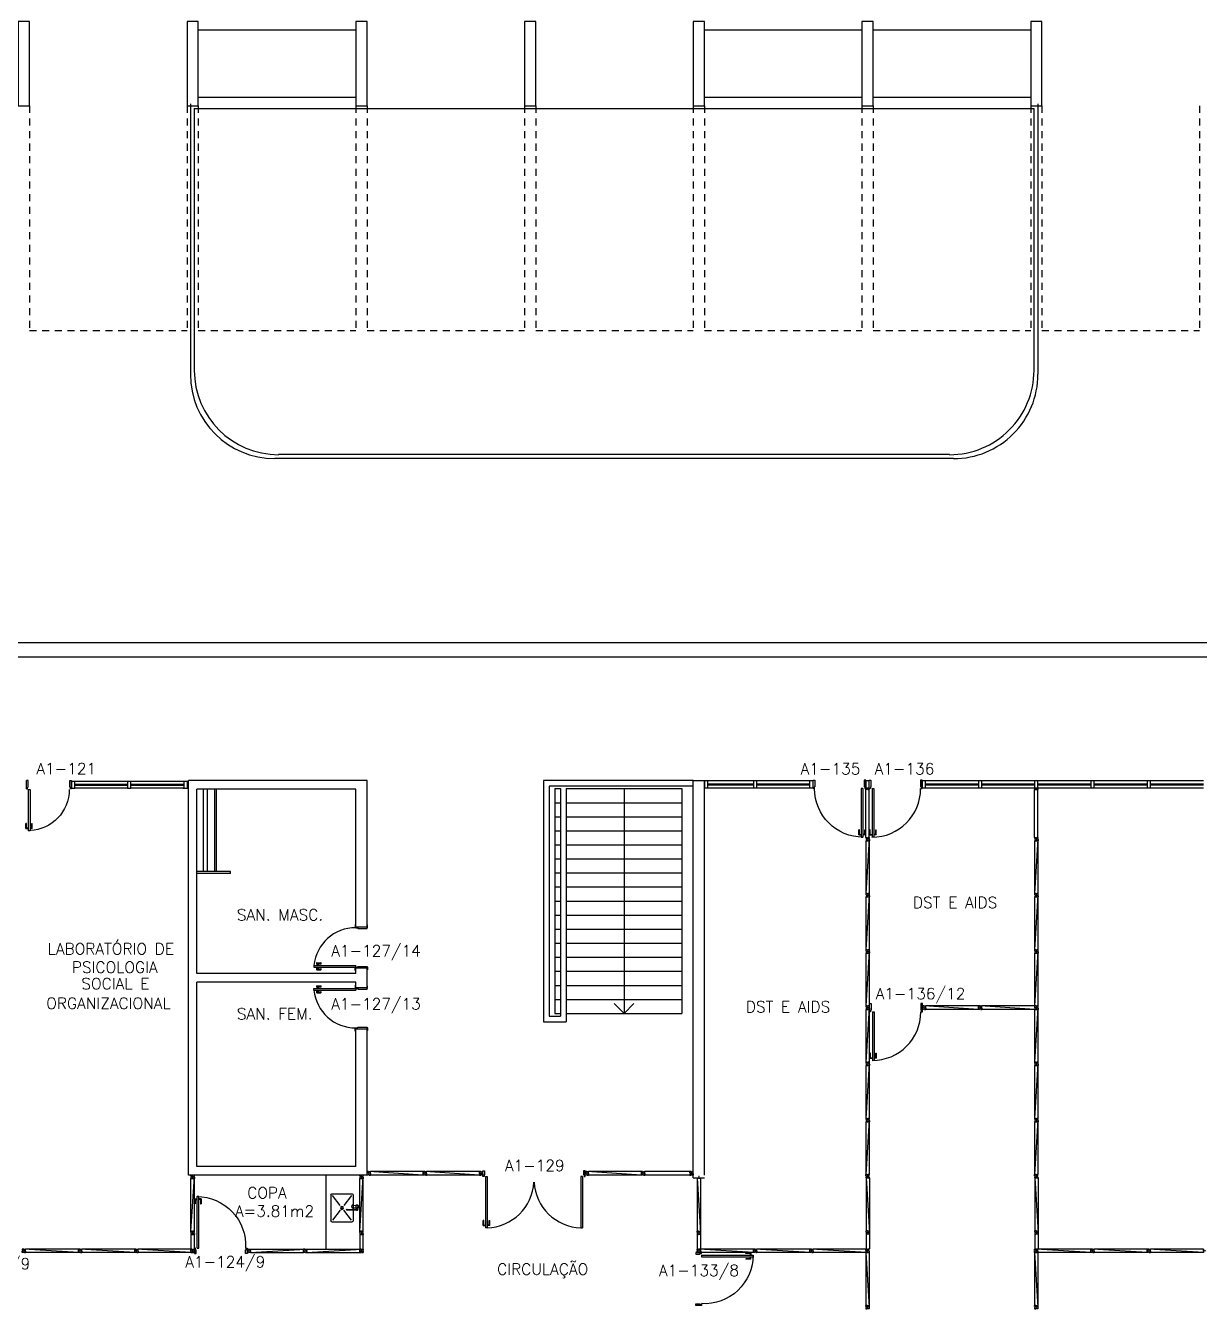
# Model space of a CAD drawing. Header units: millimetres. Extents: x 2641 to 2879, y 1208 to 1302.
# Drawn here: x 2774.06 to 2794.93, y 1227.56 to 1250.32 of the extents above; entities that cross this region are included whole.
import ezdxf
from ezdxf.enums import TextEntityAlignment as Align

# ---------------------------------------------------------------- set-up
doc = ezdxf.new("R2010")
doc.units = ezdxf.units.MM
doc.linetypes.add('HIDDEN2', pattern=[0.1875, 0.125, -0.0625])
for name, color, linetype in [('ALV', 2, 'Continuous'), ('AREA', 2, 'Continuous'), ('BANC', 2, 'Continuous'), ('DIV', 2, 'Continuous'), ('ESC', 1, 'Continuous'), ('ESTR', 3, 'Continuous'), ('PEÇAS', 1, 'Continuous'), ('PISO', 1, 'Continuous'), ('PORTA', 2, 'Continuous'), ('PROJ', 1, 'HIDDEN2'), ('TEXTO', 2, 'Continuous'), ('TEXTO-ENDEREÇO', 2, 'Continuous')]:
    doc.layers.add(name, color=color, linetype=linetype)
doc.styles.add('UNB-100', font='simplex.shx', dxfattribs={"height": 0.2})
doc.styles.add('UNB-100-1', font='simplex.shx', dxfattribs={"height": 0.2})

# ---------------------------------------------------------------- blocks, each defined once
blk = doc.blocks.new('PILAR-SLS')
blk.add_lwpolyline([(0.003, -44.497), (0.203, -44.497), (0.203, -42.997), (0.003, -42.997)], close=True)
blk = doc.blocks.new('DIVMT-SLS')
for p, q in [((-0.03, 0.03), (-0.03, 0.006)), ((-0.008, 0.03), (-0.03, 0.03)), ((-0.0185, 0.006), (-0.03, 0.006)), ((-0.0185, -0.006), (-0.0185, 0.006)), ((-0.008, 0.03), (-0.008, 0.02)), ((-0.008, 0.02), (0.008, 0.02)), ((-0.0051, 0), (0.0051, 0)), ((0.0051, 0), (-0.0051, 0)), ((-0.0051, 0), (0.0051, 0)), ((0.97, -0.03), (0, 0.03)), ((0, -0.0051), (0, 0.0051)), ((0, 0.0051), (0, -0.0051)), ((0.008, 0.03), (0.008, 0.02)), ((0.008, 0.03), (0.03, 0.03)), ((0.0205, 0.006), (0.03, 0.006)), ((0.0205, -0.006), (0.0205, 0.006)), ((0.0205, 0.006), (0.0205, -0.006)), ((0.0205, 0.006), (0.03, 0.006)), ((0.97, 0.03), (0.03, 0.03)), ((0.03, 0.006), (0.03, 0.03)), ((0.03, -0.03), (0.03, 0.03)), ((0.03, -0.005), (0.03, 0.005)), ((0.97, 0.03), (0.97, 0.009)), ((0.97, 0.009), (0.97, 0.027)), ((0.9795, 0.006), (0.97, 0.006)), ((0.97, -0.005), (0.97, 0.005)), ((0.9795, 0.006), (0.9795, -0.006)), ((1.0051, 0), (0.9949, 0)), ((1, 0.0051), (1, -0.0051)), ((-0.0185, -0.006), (-0.03, -0.006)), ((-0.03, -0.03), (-0.03, -0.006)), ((-0.008, -0.03), (-0.03, -0.03)), ((-0.008, -0.03), (-0.008, -0.02)), ((-0.008, -0.02), (0.008, -0.02)), ((0.008, -0.03), (0.008, -0.02)), ((0.008, -0.03), (0.03, -0.03)), ((0.0205, -0.006), (0.03, -0.006)), ((0.0205, -0.006), (0.03, -0.006)), ((0.03, -0.006), (0.03, -0.03)), ((0.97, -0.03), (0.03, -0.03)), ((0.9795, -0.006), (0.97, -0.006)), ((0.97, -0.009), (0.97, -0.027))]:
    blk.add_line(p, q)
blk = doc.blocks.new('PE80-SLS')
for p, q in [((0.075, 0), (-0.075, 0)), ((-0.075, -0.03), (-0.075, 0)), ((0.075, 0), (0.075, -0.02)), ((0.777, 0.01), (0.687, 0.01)), ((0.687, 0), (0.687, 0.01)), ((0.777, 0.01), (0.777, -0.03)), ((0.04, -0.03), (-0.075, -0.03)), ((0.075, -0.02), (0.04, -0.02)), ((0.04, -0.03), (0.04, -0.02)), ((0.085, -0.03), (0.817, -0.03)), ((0.085, -0.03), (0.085, -0.065)), ((0.085, -0.065), (0.817, -0.065)), ((0.767, 0), (0.687, 0)), ((0.767, -0.095), (0.687, -0.095)), ((0.687, -0.095), (0.687, -0.105)), ((0.777, -0.105), (0.687, -0.105)), ((0.767, 0), (0.767, -0.03)), ((0.767, -0.095), (0.767, -0.065)), ((0.777, -0.105), (0.777, -0.065)), ((0.817, -0.065), (0.817, -0.03)), ((0.04, -0.771), (-0.075, -0.771)), ((-0.075, -0.771), (-0.075, -0.801)), ((0.075, -0.801), (-0.075, -0.801)), ((0.075, -0.802), (-0.075, -0.802)), ((0.04, -0.771), (0.04, -0.781)), ((0.075, -0.781), (0.04, -0.781)), ((0.075, -0.801), (0.075, -0.781))]:
    blk.add_line(p, q)
blk.add_arc((0.085, -0.03), 0.731, 270, 357.3429)
blk = doc.blocks.new('ESCSLA-SLS')
for p, q in [((0, 0), (2.66, 0)), ((2.66, 0), (2.66, -4.293)), ((0, -0.1), (2.56, -0.1)), ((2.26, -0.143), (0.2, -0.143)), ((0.2, -0.143), (0.2, -4.143)), ((2.26, -0.143), (2.26, -4.293)), ((2.36, -0.143), (2.36, -4.193)), ((2.46, -0.143), (2.36, -0.143)), ((2.46, -0.143), (2.46, -4.143)), ((2.46, -0.143), (2.46, -4.143)), ((2.56, -0.1), (2.56, -4.193)), ((2.26, -0.393), (0.2, -0.393)), ((2.46, -0.393), (2.36, -0.393)), ((2.26, -0.643), (0.2, -0.643)), ((2.46, -0.643), (2.36, -0.643)), ((2.26, -0.893), (0.2, -0.893)), ((2.46, -0.893), (2.36, -0.893)), ((2.26, -1.143), (0.2, -1.143)), ((2.46, -1.143), (2.36, -1.143)), ((2.26, -1.393), (0.2, -1.393)), ((2.46, -1.393), (2.36, -1.393)), ((2.26, -1.643), (0.2, -1.643)), ((2.46, -1.643), (2.36, -1.643)), ((2.26, -1.893), (0.2, -1.893)), ((2.46, -1.893), (2.36, -1.893)), ((2.26, -2.143), (0.2, -2.143)), ((2.46, -2.143), (2.36, -2.143)), ((2.26, -2.393), (0.2, -2.393)), ((2.46, -2.393), (2.36, -2.393)), ((2.26, -2.643), (0.2, -2.643)), ((2.46, -2.643), (2.36, -2.643)), ((2.26, -2.893), (0.2, -2.893)), ((2.46, -2.893), (2.36, -2.893)), ((2.26, -3.143), (0.2, -3.143)), ((2.46, -3.143), (2.36, -3.143)), ((2.26, -3.393), (0.2, -3.393)), ((2.46, -3.393), (2.36, -3.393)), ((2.26, -3.643), (0.2, -3.643)), ((2.46, -3.643), (2.36, -3.643)), ((2.26, -3.893), (0.2, -3.893)), ((2.46, -3.893), (2.36, -3.893)), ((2.26, -4.143), (0.2, -4.143)), ((2.66, -4.293), (2.26, -4.293)), ((2.46, -4.143), (2.36, -4.143)), ((2.56, -4.193), (2.36, -4.193))]:
    blk.add_line(p, q)
blk = doc.blocks.new('A$C05182219')
at = {"layer": 'DIV'}
for p, q in [((0, 0.038), (0, 0.06)), ((0.024, 0.06), (0, 0.06)), ((0, 0.038), (0.01, 0.038)), ((0, 0.022), (0, 0)), ((0, 0.022), (0.01, 0.022)), ((0, 0), (0.024, 0)), ((0.01, 0.022), (0.01, 0.038)), ((0.024, 0.051), (0.024, 0.06)), ((0.024, 0.051), (0.024, 0.06)), ((0.024, 0.051), (0.036, 0.051)), ((0.036, 0.051), (0.024, 0.051)), ((0.036, 0.012), (0.024, 0.012)), ((0.024, 0.012), (0.024, 0)), ((0.025, 0.03), (0.035, 0.03)), ((0.035, 0.03), (0.025, 0.03)), ((0.03, 0.025), (0.03, 0.035)), ((0.03, 0.035), (0.03, 0.025)), ((0.03, 0.025), (0.03, 0.035)), ((0.036, 0.051), (0.036, 0.06)), ((0.036, 0.051), (0.036, 0.06)), ((0.036, 0.06), (0.06, 0.06)), ((0.036, 0.012), (0.036, 0)), ((0.06, 0), (0.036, 0)), ((0.05, 0.022), (0.05, 0.038)), ((0.06, 0.038), (0.05, 0.038)), ((0.06, 0.022), (0.05, 0.022)), ((0.06, 0.038), (0.06, 0.06)), ((0.06, 0.022), (0.06, 0))]:
    blk.add_line(p, q, dxfattribs=at)
blk = doc.blocks.new('PDV2D-SLS')
at = {"layer": 'DIV'}
for p, q in [((0.03, 0.05), (0.06, 0.05)), ((0.03, 0.035), (0.03, 0.05)), ((0.03, -0.035), (0.03, 0.035)), ((0.06, 0.05), (0.06, -0.02)), ((0.941, 0.05), (0.941, -0.02)), ((0.971, 0.05), (0.941, 0.05)), ((0.971, 0.035), (0.971, 0.05)), ((0.971, -0.035), (0.971, 0.035)), ((0.03, -0.05), (0.03, -0.035)), ((0.05, -0.05), (0.03, -0.05)), ((0.05, -0.02), (0.06, -0.02)), ((0.05, -0.02), (0.05, -0.05)), ((0.079, -0.05), (0.109, -0.05)), ((0.079, -0.05), (0.079, -0.965)), ((0.109, -0.05), (0.109, -0.965)), ((0.951, -0.02), (0.941, -0.02)), ((0.951, -0.02), (0.951, -0.05)), ((0.951, -0.05), (0.971, -0.05)), ((0.971, -0.05), (0.971, -0.035)), ((0.036, -0.925), (0.036, -0.835)), ((0.046, -0.835), (0.036, -0.835)), ((0.046, -0.915), (0.046, -0.835)), ((0.141, -0.915), (0.141, -0.835)), ((0.141, -0.835), (0.151, -0.835)), ((0.151, -0.925), (0.151, -0.835)), ((0.036, -0.925), (0.076, -0.925)), ((0.046, -0.915), (0.076, -0.915)), ((0.109, -0.965), (0.079, -0.965)), ((0.141, -0.915), (0.111, -0.915)), ((0.151, -0.925), (0.111, -0.925))]:
    blk.add_line(p, q, dxfattribs=at)
blk.add_arc((0.076, -0.1), 0.865, 270, 3.3214, dxfattribs=at)
blk = doc.blocks.new('A$C176C1979')
at = {"layer": 'DIV'}
for p, q in [((0, 0.038), (0, 0.06)), ((0.024, 0.06), (0, 0.06)), ((0, 0.038), (0.01, 0.038)), ((0, 0.022), (0, 0)), ((0, 0.022), (0.01, 0.022)), ((0, 0), (0.024, 0)), ((0.01, 0.022), (0.01, 0.038)), ((0.024, 0.051), (0.024, 0.06)), ((0.024, 0.051), (0.024, 0.06)), ((0.024, 0.051), (0.036, 0.051)), ((0.036, 0.051), (0.024, 0.051)), ((0.036, 0.012), (0.024, 0.012)), ((0.024, 0.012), (0.024, 0)), ((0.025, 0.03), (0.035, 0.03)), ((0.035, 0.03), (0.025, 0.03)), ((0.03, 0.025), (0.03, 0.035)), ((0.03, 0.035), (0.03, 0.025)), ((0.03, 0.025), (0.03, 0.035)), ((0.036, 0.051), (0.036, 0.06)), ((0.036, 0.051), (0.036, 0.06)), ((0.036, 0.06), (0.06, 0.06)), ((0.036, 0.012), (0.036, 0)), ((0.06, 0), (0.036, 0)), ((0.05, 0.022), (0.05, 0.038)), ((0.06, 0.038), (0.05, 0.038)), ((0.06, 0.022), (0.05, 0.022)), ((0.06, 0.038), (0.06, 0.06)), ((0.06, 0.022), (0.06, 0))]:
    blk.add_line(p, q, dxfattribs=at)
blk = doc.blocks.new('A$C59127E7D')
at = {"layer": 'DIV'}
for p, q in [((0, 0.038), (0, 0.06)), ((0.024, 0.06), (0, 0.06)), ((0, 0.038), (0.01, 0.038)), ((0, 0.022), (0, 0)), ((0, 0.022), (0.01, 0.022)), ((0, 0), (0.024, 0)), ((0.01, 0.022), (0.01, 0.038)), ((0.024, 0.051), (0.024, 0.06)), ((0.024, 0.051), (0.024, 0.06)), ((0.024, 0.051), (0.036, 0.051)), ((0.036, 0.051), (0.024, 0.051)), ((0.036, 0.012), (0.024, 0.012)), ((0.024, 0.012), (0.024, 0)), ((0.025, 0.03), (0.035, 0.03)), ((0.035, 0.03), (0.025, 0.03)), ((0.03, 0.025), (0.03, 0.035)), ((0.03, 0.035), (0.03, 0.025)), ((0.03, 0.025), (0.03, 0.035)), ((0.036, 0.051), (0.036, 0.06)), ((0.036, 0.051), (0.036, 0.06)), ((0.036, 0.06), (0.06, 0.06)), ((0.036, 0.012), (0.036, 0)), ((0.06, 0), (0.036, 0)), ((0.05, 0.022), (0.05, 0.038)), ((0.06, 0.038), (0.05, 0.038)), ((0.06, 0.022), (0.05, 0.022)), ((0.06, 0.038), (0.06, 0.06)), ((0.06, 0.022), (0.06, 0))]:
    blk.add_line(p, q, dxfattribs=at)
blk = doc.blocks.new('A$C0CCB7721')
at = {"layer": 'DIV'}
for p, q in [((0, 0.038), (0, 0.06)), ((0.024, 0.06), (0, 0.06)), ((0, 0.038), (0.01, 0.038)), ((0, 0.022), (0, 0)), ((0, 0.022), (0.01, 0.022)), ((0, 0), (0.024, 0)), ((0.01, 0.022), (0.01, 0.038)), ((0.024, 0.051), (0.024, 0.06)), ((0.024, 0.051), (0.024, 0.06)), ((0.024, 0.051), (0.036, 0.051)), ((0.036, 0.051), (0.024, 0.051)), ((0.036, 0.012), (0.024, 0.012)), ((0.024, 0.012), (0.024, 0)), ((0.025, 0.03), (0.035, 0.03)), ((0.035, 0.03), (0.025, 0.03)), ((0.03, 0.025), (0.03, 0.035)), ((0.03, 0.035), (0.03, 0.025)), ((0.03, 0.025), (0.03, 0.035)), ((0.036, 0.051), (0.036, 0.06)), ((0.036, 0.051), (0.036, 0.06)), ((0.036, 0.06), (0.06, 0.06)), ((0.036, 0.012), (0.036, 0)), ((0.06, 0), (0.036, 0)), ((0.05, 0.022), (0.05, 0.038)), ((0.06, 0.038), (0.05, 0.038)), ((0.06, 0.022), (0.05, 0.022)), ((0.06, 0.038), (0.06, 0.06)), ((0.06, 0.022), (0.06, 0))]:
    blk.add_line(p, q, dxfattribs=at)
blk = doc.blocks.new('PDV1D-SLS')
at = {"layer": 'DIV'}
for p, q in [((0, 0), (-0.012, 0)), ((0, 0.06), (0, 0.075)), ((0, 0.075), (0.03, 0.075)), ((0, -0.06), (0, 0.06)), ((0.03, 0.075), (0.03, -0.045)), ((0.91, 0.075), (0.91, -0.045)), ((0.94, 0.075), (0.91, 0.075)), ((0.94, 0.06), (0.94, 0.075)), ((0.94, -0.06), (0.94, 0.06)), ((0, -0.075), (0, -0.06)), ((0.02, -0.075), (0, -0.075)), ((0.02, -0.045), (0.03, -0.045)), ((0.02, -0.045), (0.02, -0.075)), ((0.052, -0.075), (0.052, -0.94)), ((0.052, -0.075), (0.082, -0.075)), ((0.082, -0.075), (0.082, -0.94)), ((0.92, -0.045), (0.91, -0.045)), ((0.92, -0.045), (0.92, -0.075)), ((0.92, -0.075), (0.94, -0.075)), ((0.94, -0.075), (0.94, -0.06)), ((0.019, -0.81), (0.009, -0.81)), ((0.009, -0.9), (0.009, -0.81)), ((0.009, -0.9), (0.049, -0.9)), ((0.019, -0.89), (0.019, -0.81)), ((0.019, -0.89), (0.049, -0.89)), ((0.114, -0.89), (0.084, -0.89)), ((0.124, -0.9), (0.084, -0.9)), ((0.114, -0.81), (0.124, -0.81)), ((0.114, -0.89), (0.114, -0.81)), ((0.124, -0.9), (0.124, -0.81)), ((0.082, -0.94), (0.052, -0.94))]:
    blk.add_line(p, q, dxfattribs=at)
blk.add_arc((0.048, -0.075), 0.865, 270, 0, dxfattribs=at)
blk = doc.blocks.new('MTINI-SLS')
for p, q in [((-0.005, 0), (0.005, 0)), ((0, 0.001), (0, 0.02)), ((0.008, 0.02), (0, 0.02)), ((0, -0.005), (0, 0.005)), ((0, -0.02), (0, 0.001)), ((0.008, 0.03), (0.03, 0.03)), ((0.008, 0.03), (0.008, 0.02)), ((0.02, 0.006), (0.02, -0.006)), ((0.02, 0.006), (0.03, 0.006)), ((0.02, -0.004), (0.02, 0.004)), ((0.023, 0.006), (0.03, 0.006)), ((0.03, 0.006), (0.03, 0.03)), ((0, -0.02), (0.008, -0.02)), ((0.008, -0.03), (0.008, -0.02)), ((0.008, -0.03), (0.03, -0.03)), ((0.02, -0.006), (0.03, -0.006)), ((0.023, -0.006), (0.03, -0.006)), ((0.03, -0.006), (0.03, -0.03))]:
    blk.add_line(p, q)
blk = doc.blocks.new('INOXA1-P-TTN')
for p, q in [((0.12, 0.23), (0.12, 0.047)), ((0.22, 0.25), (0.14, 0.25)), ((0.5, 0.25), (0.22, 0.25)), ((0.52, 0.23), (0.52, -0.23)), ((0.043, 0.008), (0.043, -0.022)), ((0.062, 0.04), (0.071, 0.04)), ((0.131, 0.048), (0.076, 0.043)), ((0.131, -0.002), (0.076, 0.003)), ((0.15, 0.22), (0.287, 0.043)), ((0.353, 0.043), (0.49, 0.22)), ((0.22, -0.027), (0.054, -0.027)), ((0.22, -0.037), (0.054, -0.037)), ((0.063, -0.003), (0.063, -0.021)), ((0.12, -0.001), (0.12, -0.027)), ((0.12, -0.037), (0.12, -0.23)), ((0.15, -0.22), (0.287, -0.043)), ((0.231, -0.027), (0.22, -0.027)), ((0.231, -0.037), (0.22, -0.037)), ((0.353, -0.043), (0.49, -0.22)), ((0.22, -0.25), (0.14, -0.25)), ((0.5, -0.25), (0.22, -0.25))]:
    blk.add_line(p, q)
blk.add_lwpolyline([(0.076, 0.003), (0.072, 0.004), (0.069, 0.009), (0.067, 0.015), (0.066, 0.023), (0.067, 0.031), (0.069, 0.037), (0.072, 0.042), (0.076, 0.043)])
blk.add_lwpolyline([(0.131, 0.048), (0.137, 0.046), (0.143, 0.041), (0.147, 0.033), (0.148, 0.023), (0.147, 0.013), (0.143, 0.006), (0.137, 0), (0.131, -0.002), (0.125, 0), (0.119, 0.006), (0.115, 0.013), (0.114, 0.023), (0.115, 0.033), (0.119, 0.041), (0.125, 0.046)], close=True)
for radius in [0.0266, 0.0163]:
    blk.add_circle((0.32, 0), radius)
for centre, radius, start, end in [((0.14, 0.23), 0.02, 90, 180), ((0.5, 0.23), 0.02, 360, 90), ((0.054, 0.023), 0.0349, 36.1705, 252.2568), ((0.054, 0.023), 0.0189, 62.7367, 235.7375), ((0.073, -0.003), 0.01, 102.8285, 180), ((0.054, 0.023), 0.0349, 285.5373, 323.9987), ((0.054, -0.032), 0.0145, 20.161, 339.839), ((0.054, -0.032), 0.005, 90.0037, 269.9963), ((0.231, -0.032), 0.00738, 222.6559, 137.3441), ((0.231, -0.032), 0.005, 269.9935, 90.0065), ((0.14, -0.23), 0.02, 180, 270), ((0.5, -0.23), 0.02, 270, 360)]:
    blk.add_arc(centre, radius, start, end)

msp = doc.modelspace()

# ---------------------------------------------------------------- linework, layer by layer
at = {"layer": 'ALV'}
for p, q in [((2780.133, 1236.892), (2776.958, 1236.892)), ((2776.958, 1229.875), (2776.958, 1236.892)), ((2780.133, 1234.288), (2780.133, 1236.892)), ((2785.933, 1236.892), (2786.133, 1236.892)), ((2785.933, 1229.822), (2785.933, 1236.892)), ((2786.133, 1229.875), (2786.133, 1236.892)), ((2777.108, 1233.458), (2777.108, 1236.742)), ((2779.933, 1236.742), (2777.108, 1236.742)), ((2777.228, 1235.272), (2777.228, 1236.742)), ((2777.298, 1235.272), (2777.298, 1236.742)), ((2777.428, 1235.272), (2777.428, 1236.742)), ((2777.458, 1235.272), (2777.458, 1236.742)), ((2779.933, 1234.288), (2779.933, 1236.742)), ((2777.708, 1235.272), (2777.108, 1235.272)), ((2777.708, 1235.242), (2777.108, 1235.242)), ((2777.708, 1235.242), (2777.708, 1235.272)), ((2779.933, 1234.288), (2780.133, 1234.288)), ((2779.933, 1233.458), (2777.108, 1233.458)), ((2779.933, 1233.558), (2780.133, 1233.558)), ((2779.933, 1233.458), (2779.933, 1233.558)), ((2779.933, 1233.458), (2779.933, 1233.558)), ((2780.133, 1233.208), (2780.133, 1233.558)), ((2780.133, 1233.208), (2780.133, 1233.558)), ((2779.933, 1233.308), (2777.108, 1233.308)), ((2777.108, 1230.025), (2777.108, 1233.308)), ((2779.933, 1233.208), (2779.933, 1233.308)), ((2779.933, 1233.208), (2779.933, 1233.308)), ((2779.933, 1233.208), (2780.133, 1233.208)), ((2779.933, 1232.478), (2780.133, 1232.478)), ((2779.933, 1230.025), (2779.933, 1232.478)), ((2780.133, 1229.875), (2780.133, 1232.478)), ((2779.933, 1230.025), (2777.108, 1230.025)), ((2780.133, 1229.875), (2776.958, 1229.875))]:
    msp.add_line(p, q, dxfattribs=at)
at = {"layer": 'BANC'}
for p, q in [((2870.149, 1239.34), (2654.133, 1239.34)), ((2870.149, 1239.09), (2654.133, 1239.09)), ((2779.403, 1229.875), (2779.403, 1228.555))]:
    msp.add_line(p, q, dxfattribs=at)
at = {"layer": 'DIV'}
for p, q in [((2774.939, 1236.878), (2774.879, 1236.878)), ((2774.939, 1236.878), (2774.879, 1236.878)), ((2774.879, 1236.878), (2774.879, 1236.759)), ((2775.875, 1236.878), (2774.939, 1236.878)), ((2774.939, 1236.758), (2774.939, 1236.878)), ((2774.939, 1236.758), (2774.939, 1236.878)), ((2775.935, 1236.878), (2775.875, 1236.878)), ((2775.875, 1236.878), (2775.875, 1236.759)), ((2775.935, 1236.878), (2775.875, 1236.878)), ((2775.875, 1236.878), (2775.875, 1236.759)), ((2776.874, 1236.878), (2775.935, 1236.878)), ((2775.935, 1236.758), (2775.935, 1236.878)), ((2775.935, 1236.758), (2775.935, 1236.878)), ((2776.958, 1236.878), (2776.858, 1236.878)), ((2776.958, 1236.878), (2776.858, 1236.878)), ((2776.874, 1236.878), (2776.874, 1236.759)), ((2776.874, 1236.878), (2776.874, 1236.759)), ((2776.934, 1236.878), (2776.934, 1236.759)), ((2786.134, 1236.885), (2786.134, 1236.766)), ((2786.194, 1236.885), (2786.134, 1236.885)), ((2786.134, 1236.885), (2786.134, 1236.766)), ((2786.194, 1236.885), (2786.134, 1236.885)), ((2786.195, 1236.885), (2786.135, 1236.885)), ((2786.195, 1236.885), (2786.135, 1236.885)), ((2786.194, 1236.765), (2786.194, 1236.885)), ((2786.195, 1236.765), (2786.195, 1236.885)), ((2786.195, 1236.765), (2786.195, 1236.885)), ((2787.003, 1236.885), (2786.195, 1236.885)), ((2787.003, 1236.831), (2786.195, 1236.831)), ((2787.063, 1236.885), (2787.003, 1236.885)), ((2787.003, 1236.885), (2787.003, 1236.766)), ((2787.063, 1236.885), (2787.003, 1236.885)), ((2787.003, 1236.885), (2787.003, 1236.766)), ((2787.063, 1236.765), (2787.063, 1236.885)), ((2787.063, 1236.765), (2787.063, 1236.885)), ((2788.003, 1236.885), (2787.063, 1236.885)), ((2788.003, 1236.831), (2787.063, 1236.831)), ((2788.063, 1236.885), (2788.003, 1236.885)), ((2788.003, 1236.885), (2788.003, 1236.766)), ((2788.063, 1236.885), (2788.003, 1236.885)), ((2788.003, 1236.885), (2788.003, 1236.766)), ((2788.063, 1236.765), (2788.063, 1236.885)), ((2788.063, 1236.765), (2788.063, 1236.885)), ((2789.063, 1236.885), (2789.003, 1236.885)), ((2789.003, 1236.885), (2789.003, 1236.766)), ((2789.063, 1236.885), (2789.003, 1236.885)), ((2789.003, 1236.885), (2789.003, 1236.766)), ((2789.063, 1236.765), (2789.063, 1236.885)), ((2789.063, 1236.765), (2789.063, 1236.885)), ((2790.063, 1236.885), (2790.003, 1236.885)), ((2790.003, 1236.885), (2790.003, 1236.766)), ((2790.063, 1236.885), (2790.003, 1236.885)), ((2790.003, 1236.885), (2790.003, 1236.766)), ((2790.063, 1236.765), (2790.063, 1236.885)), ((2790.063, 1236.765), (2790.063, 1236.885)), ((2791.003, 1236.885), (2790.063, 1236.885)), ((2791.003, 1236.831), (2790.063, 1236.831)), ((2791.063, 1236.885), (2791.003, 1236.885)), ((2791.003, 1236.885), (2791.003, 1236.766)), ((2791.063, 1236.885), (2791.003, 1236.885)), ((2791.003, 1236.885), (2791.003, 1236.766)), ((2791.063, 1236.765), (2791.063, 1236.885)), ((2791.063, 1236.765), (2791.063, 1236.885)), ((2792.003, 1236.885), (2791.063, 1236.885)), ((2792.003, 1236.831), (2791.063, 1236.831)), ((2792.063, 1236.885), (2792.003, 1236.885)), ((2792.003, 1236.885), (2792.003, 1236.766)), ((2792.063, 1236.885), (2792.003, 1236.885)), ((2792.003, 1236.885), (2792.003, 1236.766)), ((2793.003, 1236.885), (2792.063, 1236.885)), ((2792.063, 1236.765), (2792.063, 1236.885)), ((2792.063, 1236.765), (2792.063, 1236.885)), ((2793.003, 1236.831), (2792.063, 1236.831)), ((2793.063, 1236.885), (2793.003, 1236.885)), ((2793.003, 1236.885), (2793.003, 1236.766)), ((2793.063, 1236.885), (2793.003, 1236.885)), ((2793.003, 1236.885), (2793.003, 1236.766)), ((2793.063, 1236.765), (2793.063, 1236.885)), ((2793.063, 1236.765), (2793.063, 1236.885)), ((2794.003, 1236.885), (2793.063, 1236.885)), ((2794.003, 1236.831), (2793.063, 1236.831)), ((2794.063, 1236.885), (2794.003, 1236.885)), ((2794.003, 1236.885), (2794.003, 1236.766)), ((2794.063, 1236.885), (2794.003, 1236.885)), ((2794.003, 1236.885), (2794.003, 1236.766)), ((2794.063, 1236.765), (2794.063, 1236.885)), ((2794.063, 1236.765), (2794.063, 1236.885)), ((2795.003, 1236.885), (2794.063, 1236.885)), ((2795.003, 1236.831), (2794.063, 1236.831)), ((2774.879, 1236.758), (2774.939, 1236.758)), ((2774.879, 1236.758), (2774.939, 1236.758)), ((2774.879, 1236.758), (2774.939, 1236.758)), ((2774.938, 1236.812), (2775.875, 1236.812)), ((2775.875, 1236.758), (2774.938, 1236.758)), ((2775.875, 1236.824), (2774.939, 1236.824)), ((2775.875, 1236.758), (2775.935, 1236.758)), ((2775.875, 1236.758), (2775.935, 1236.758)), ((2775.875, 1236.758), (2775.935, 1236.758)), ((2775.934, 1236.812), (2776.874, 1236.812)), ((2776.874, 1236.824), (2775.935, 1236.824)), ((2776.874, 1236.758), (2775.935, 1236.758)), ((2776.858, 1236.758), (2776.958, 1236.758)), ((2776.858, 1236.758), (2776.958, 1236.758)), ((2776.858, 1236.758), (2776.958, 1236.758)), ((2786.134, 1236.765), (2786.194, 1236.765)), ((2786.134, 1236.765), (2786.194, 1236.765)), ((2786.134, 1236.765), (2786.194, 1236.765)), ((2786.135, 1236.765), (2786.195, 1236.765)), ((2786.135, 1236.765), (2786.195, 1236.765)), ((2786.135, 1236.765), (2786.195, 1236.765)), ((2786.195, 1236.819), (2787.003, 1236.819)), ((2786.195, 1236.765), (2787.003, 1236.765)), ((2787.003, 1236.765), (2787.063, 1236.765)), ((2787.003, 1236.765), (2787.063, 1236.765)), ((2787.003, 1236.765), (2787.063, 1236.765)), ((2787.063, 1236.819), (2788.003, 1236.819)), ((2787.063, 1236.765), (2788.003, 1236.765)), ((2788.003, 1236.765), (2788.063, 1236.765)), ((2788.003, 1236.765), (2788.063, 1236.765)), ((2788.003, 1236.765), (2788.063, 1236.765)), ((2789.002, 1235.882), (2789.002, 1236.735)), ((2789.003, 1236.765), (2789.063, 1236.765)), ((2789.003, 1236.765), (2789.063, 1236.765)), ((2789.003, 1236.765), (2789.063, 1236.765)), ((2789.062, 1235.882), (2789.062, 1236.735)), ((2790.003, 1236.765), (2790.063, 1236.765)), ((2790.003, 1236.765), (2790.063, 1236.765)), ((2790.003, 1236.765), (2790.063, 1236.765)), ((2790.063, 1236.819), (2791.003, 1236.819)), ((2790.063, 1236.765), (2791.003, 1236.765)), ((2791.003, 1236.765), (2791.063, 1236.765)), ((2791.003, 1236.765), (2791.063, 1236.765)), ((2791.003, 1236.765), (2791.063, 1236.765)), ((2791.063, 1236.819), (2792.003, 1236.819)), ((2791.063, 1236.765), (2792.003, 1236.765)), ((2792.002, 1236.735), (2792.062, 1236.735)), ((2792.002, 1235.882), (2792.002, 1236.735)), ((2792.003, 1236.765), (2792.063, 1236.765)), ((2792.003, 1236.765), (2792.063, 1236.765)), ((2792.003, 1236.765), (2792.063, 1236.765)), ((2792.026, 1236.745), (2792.026, 1236.735)), ((2792.038, 1236.745), (2792.026, 1236.745)), ((2792.027, 1236.735), (2792.037, 1236.735)), ((2792.038, 1236.745), (2792.038, 1236.735)), ((2792.062, 1235.882), (2792.062, 1236.735)), ((2792.063, 1236.819), (2793.003, 1236.819)), ((2792.063, 1236.765), (2793.003, 1236.765)), ((2793.003, 1236.765), (2793.063, 1236.765)), ((2793.003, 1236.765), (2793.063, 1236.765)), ((2793.003, 1236.765), (2793.063, 1236.765)), ((2793.063, 1236.819), (2794.003, 1236.819)), ((2793.063, 1236.765), (2794.003, 1236.765)), ((2794.003, 1236.765), (2794.063, 1236.765)), ((2794.003, 1236.765), (2794.063, 1236.765)), ((2794.003, 1236.765), (2794.063, 1236.765)), ((2794.063, 1236.819), (2795.003, 1236.819)), ((2794.063, 1236.765), (2795.003, 1236.765)), ((2782.193, 1229.948), (2782.223, 1229.948)), ((2782.193, 1229.933), (2782.193, 1229.948)), ((2782.193, 1229.863), (2782.193, 1229.933)), ((2782.193, 1229.848), (2782.193, 1229.864)), ((2782.213, 1229.848), (2782.193, 1229.848)), ((2782.213, 1229.879), (2782.223, 1229.879)), ((2782.213, 1229.879), (2782.213, 1229.848)), ((2782.223, 1229.948), (2782.223, 1229.879)), ((2782.242, 1229.848), (2782.272, 1229.848)), ((2782.242, 1229.848), (2782.242, 1228.934)), ((2782.272, 1229.848), (2782.272, 1228.934)), ((2783.932, 1229.848), (2783.932, 1228.934)), ((2783.962, 1229.848), (2783.932, 1229.848)), ((2783.962, 1229.848), (2783.962, 1228.934)), ((2784.011, 1229.948), (2783.981, 1229.948)), ((2783.981, 1229.948), (2783.981, 1229.879)), ((2783.991, 1229.879), (2783.981, 1229.879)), ((2783.991, 1229.879), (2783.991, 1229.848)), ((2783.991, 1229.848), (2784.011, 1229.848)), ((2784.011, 1229.933), (2784.011, 1229.948)), ((2784.011, 1229.863), (2784.011, 1229.933)), ((2784.011, 1229.848), (2784.011, 1229.864)), ((2785.011, 1229.935), (2785.011, 1229.911)), ((2785.033, 1229.935), (2785.011, 1229.935)), ((2785.023, 1229.911), (2785.011, 1229.911)), ((2785.023, 1229.899), (2785.011, 1229.899)), ((2785.011, 1229.875), (2785.011, 1229.899)), ((2785.033, 1229.875), (2785.011, 1229.875)), ((2785.023, 1229.899), (2785.023, 1229.911)), ((2785.033, 1229.935), (2785.033, 1229.925)), ((2785.033, 1229.925), (2785.049, 1229.925)), ((2785.033, 1229.875), (2785.033, 1229.885)), ((2785.033, 1229.885), (2785.049, 1229.885)), ((2785.036, 1229.905), (2785.046, 1229.905)), ((2785.046, 1229.905), (2785.036, 1229.905)), ((2785.036, 1229.905), (2785.046, 1229.905)), ((2785.041, 1229.9), (2785.041, 1229.91)), ((2785.041, 1229.91), (2785.041, 1229.9)), ((2785.049, 1229.935), (2785.049, 1229.925)), ((2785.049, 1229.935), (2785.071, 1229.935)), ((2785.049, 1229.875), (2785.049, 1229.885)), ((2785.049, 1229.875), (2785.071, 1229.875)), ((2785.062, 1229.911), (2785.071, 1229.911)), ((2785.062, 1229.899), (2785.062, 1229.911)), ((2785.062, 1229.911), (2785.062, 1229.899)), ((2785.062, 1229.911), (2785.071, 1229.911)), ((2785.062, 1229.899), (2785.071, 1229.899)), ((2785.062, 1229.899), (2785.071, 1229.899)), ((2785.873, 1229.935), (2785.071, 1229.935)), ((2785.071, 1229.911), (2785.071, 1229.935)), ((2785.071, 1229.875), (2785.071, 1229.935)), ((2785.071, 1229.9), (2785.071, 1229.91)), ((2785.071, 1229.899), (2785.071, 1229.875)), ((2785.873, 1229.875), (2785.071, 1229.875)), ((2785.933, 1229.822), (2786.133, 1229.822)), ((2789.027, 1229.882), (2789.003, 1229.882)), ((2789.003, 1229.86), (2789.003, 1229.882)), ((2789.003, 1229.882), (2789.063, 1229.882)), ((2789.003, 1229.882), (2789.063, 1229.882)), ((2789.003, 1229.86), (2789.013, 1229.86)), ((2789.003, 1229.844), (2789.013, 1229.844)), ((2789.003, 1229.844), (2789.003, 1229.822)), ((2789.003, 1229.822), (2789.027, 1229.822)), ((2789.024, 1229.882), (2789.006, 1229.882)), ((2789.013, 1229.844), (2789.013, 1229.86)), ((2789.027, 1229.872), (2789.027, 1229.882)), ((2789.027, 1229.872), (2789.027, 1229.882)), ((2789.027, 1229.872), (2789.027, 1229.882)), ((2789.027, 1229.872), (2789.039, 1229.872)), ((2789.039, 1229.872), (2789.027, 1229.872)), ((2789.039, 1229.872), (2789.027, 1229.872)), ((2789.027, 1229.833), (2789.027, 1229.822)), ((2789.027, 1229.833), (2789.039, 1229.833)), ((2789.028, 1229.882), (2789.038, 1229.882)), ((2789.028, 1229.882), (2789.038, 1229.882)), ((2789.028, 1229.852), (2789.038, 1229.852)), ((2789.038, 1229.852), (2789.028, 1229.852)), ((2789.038, 1229.852), (2789.028, 1229.852)), ((2789.033, 1229.847), (2789.033, 1229.857)), ((2789.033, 1229.857), (2789.033, 1229.847)), ((2789.033, 1229.847), (2789.033, 1229.857)), ((2789.033, 1229.847), (2789.033, 1229.857)), ((2789.039, 1229.882), (2789.063, 1229.882)), ((2789.039, 1229.872), (2789.039, 1229.882)), ((2789.039, 1229.872), (2789.039, 1229.882)), ((2789.039, 1229.872), (2789.039, 1229.882)), ((2789.039, 1229.833), (2789.039, 1229.822)), ((2789.063, 1229.822), (2789.039, 1229.822)), ((2789.063, 1229.882), (2789.042, 1229.882)), ((2789.042, 1229.882), (2789.06, 1229.882)), ((2789.063, 1229.86), (2789.053, 1229.86)), ((2789.053, 1229.844), (2789.053, 1229.86)), ((2789.063, 1229.844), (2789.053, 1229.844)), ((2789.063, 1229.86), (2789.063, 1229.882)), ((2789.063, 1229.844), (2789.063, 1229.822)), ((2792.027, 1229.882), (2792.003, 1229.882)), ((2792.003, 1229.86), (2792.003, 1229.882)), ((2792.003, 1229.882), (2792.063, 1229.882)), ((2792.003, 1229.882), (2792.063, 1229.882)), ((2792.003, 1229.86), (2792.013, 1229.86)), ((2792.003, 1229.844), (2792.013, 1229.844)), ((2792.003, 1229.844), (2792.003, 1229.822)), ((2792.003, 1229.822), (2792.027, 1229.822)), ((2792.024, 1229.882), (2792.006, 1229.882)), ((2792.013, 1229.844), (2792.013, 1229.86)), ((2792.027, 1229.872), (2792.027, 1229.882)), ((2792.027, 1229.872), (2792.027, 1229.882)), ((2792.027, 1229.872), (2792.027, 1229.882)), ((2792.027, 1229.872), (2792.039, 1229.872)), ((2792.039, 1229.872), (2792.027, 1229.872)), ((2792.039, 1229.872), (2792.027, 1229.872)), ((2792.027, 1229.833), (2792.027, 1229.822)), ((2792.027, 1229.833), (2792.039, 1229.833)), ((2792.028, 1229.882), (2792.038, 1229.882)), ((2792.028, 1229.882), (2792.038, 1229.882)), ((2792.028, 1229.852), (2792.038, 1229.852)), ((2792.038, 1229.852), (2792.028, 1229.852)), ((2792.038, 1229.852), (2792.028, 1229.852)), ((2792.033, 1229.847), (2792.033, 1229.857)), ((2792.033, 1229.857), (2792.033, 1229.847)), ((2792.033, 1229.847), (2792.033, 1229.857)), ((2792.033, 1229.847), (2792.033, 1229.857)), ((2792.039, 1229.882), (2792.063, 1229.882)), ((2792.039, 1229.872), (2792.039, 1229.882)), ((2792.039, 1229.872), (2792.039, 1229.882)), ((2792.039, 1229.872), (2792.039, 1229.882)), ((2792.039, 1229.833), (2792.039, 1229.822)), ((2792.063, 1229.822), (2792.039, 1229.822)), ((2792.063, 1229.882), (2792.042, 1229.882)), ((2792.042, 1229.882), (2792.06, 1229.882)), ((2792.063, 1229.86), (2792.053, 1229.86)), ((2792.053, 1229.844), (2792.053, 1229.86)), ((2792.063, 1229.844), (2792.053, 1229.844)), ((2792.063, 1229.86), (2792.063, 1229.882)), ((2792.063, 1229.844), (2792.063, 1229.822)), ((2782.199, 1228.974), (2782.199, 1229.064)), ((2782.209, 1229.064), (2782.199, 1229.064)), ((2782.199, 1228.974), (2782.239, 1228.974)), ((2782.209, 1228.984), (2782.209, 1229.064)), ((2782.209, 1228.984), (2782.239, 1228.984)), ((2782.272, 1228.934), (2782.242, 1228.934)), ((2782.304, 1228.984), (2782.274, 1228.984)), ((2782.314, 1228.974), (2782.274, 1228.974)), ((2782.304, 1228.984), (2782.304, 1229.064)), ((2782.304, 1229.064), (2782.314, 1229.064)), ((2782.314, 1228.974), (2782.314, 1229.064)), ((2783.932, 1228.934), (2783.962, 1228.934)), ((2777.003, 1228.815), (2777.003, 1228.555)), ((2777.003, 1228.815), (2777.063, 1228.815)), ((2777.063, 1228.555), (2777.063, 1228.815)), ((2780.003, 1228.815), (2780.063, 1228.815)), ((2780.003, 1228.815), (2780.003, 1228.555)), ((2780.063, 1228.555), (2780.063, 1228.815)), ((2786.003, 1228.819), (2786.003, 1228.556)), ((2786.063, 1228.819), (2786.063, 1228.556)), ((2789.006, 1228.824), (2789.006, 1228.562)), ((2789.066, 1228.824), (2789.066, 1228.562)), ((2792.006, 1228.824), (2792.006, 1228.562)), ((2792.066, 1228.824), (2792.066, 1228.562)), ((2777.003, 1228.495), (2777.063, 1228.495)), ((2780.003, 1228.555), (2780.063, 1228.555)), ((2786.003, 1228.496), (2786.027, 1228.496)), ((2786.006, 1228.534), (2786.006, 1228.556)), ((2786.006, 1228.556), (2786.03, 1228.556)), ((2786.006, 1228.534), (2786.016, 1228.534)), ((2786.006, 1228.518), (2786.016, 1228.518)), ((2786.006, 1228.518), (2786.006, 1228.496)), ((2786.03, 1228.496), (2786.006, 1228.496)), ((2786.006, 1228.496), (2786.066, 1228.496)), ((2786.016, 1228.534), (2786.016, 1228.518)), ((2786.03, 1228.545), (2786.03, 1228.556)), ((2786.03, 1228.545), (2786.042, 1228.545)), ((2786.03, 1228.526), (2786.041, 1228.526)), ((2786.041, 1228.526), (2786.03, 1228.526)), ((2786.03, 1228.506), (2786.042, 1228.506)), ((2786.03, 1228.506), (2786.03, 1228.496)), ((2786.042, 1228.506), (2786.03, 1228.506)), ((2786.03, 1228.506), (2786.03, 1228.496)), ((2786.031, 1228.496), (2786.041, 1228.496)), ((2786.036, 1228.531), (2786.036, 1228.521)), ((2786.036, 1228.521), (2786.036, 1228.531)), ((2786.036, 1228.531), (2786.036, 1228.521)), ((2786.042, 1228.545), (2786.042, 1228.556)), ((2786.066, 1228.556), (2786.042, 1228.556)), ((2786.042, 1228.506), (2786.042, 1228.496)), ((2786.042, 1228.506), (2786.042, 1228.496)), ((2786.042, 1228.496), (2786.066, 1228.496)), ((2786.066, 1228.534), (2786.056, 1228.534)), ((2786.056, 1228.534), (2786.056, 1228.518)), ((2786.066, 1228.518), (2786.056, 1228.518)), ((2786.066, 1228.534), (2786.066, 1228.556)), ((2786.066, 1228.518), (2786.066, 1228.496)), ((2787.006, 1228.496), (2787.006, 1228.556)), ((2787.006, 1228.556), (2787.006, 1228.535)), ((2787.006, 1228.535), (2787.006, 1228.553)), ((2787.015, 1228.532), (2787.006, 1228.532)), ((2787.006, 1228.521), (2787.006, 1228.531)), ((2787.015, 1228.532), (2787.015, 1228.52)), ((2787.041, 1228.526), (2787.03, 1228.526)), ((2787.036, 1228.531), (2787.036, 1228.521)), ((2789.027, 1228.556), (2789.003, 1228.556)), ((2789.003, 1228.534), (2789.003, 1228.556)), ((2789.003, 1228.556), (2789.063, 1228.556)), ((2789.003, 1228.556), (2789.063, 1228.556)), ((2789.003, 1228.534), (2789.013, 1228.534)), ((2789.003, 1228.518), (2789.013, 1228.518)), ((2789.003, 1228.518), (2789.003, 1228.496)), ((2789.003, 1228.496), (2789.027, 1228.496)), ((2789.024, 1228.556), (2789.006, 1228.556)), ((2789.013, 1228.518), (2789.013, 1228.534)), ((2789.027, 1228.547), (2789.027, 1228.556)), ((2789.027, 1228.547), (2789.027, 1228.556)), ((2789.027, 1228.547), (2789.027, 1228.556)), ((2789.027, 1228.547), (2789.039, 1228.547)), ((2789.039, 1228.547), (2789.027, 1228.547)), ((2789.039, 1228.547), (2789.027, 1228.547)), ((2789.027, 1228.508), (2789.027, 1228.496)), ((2789.027, 1228.508), (2789.039, 1228.508)), ((2789.028, 1228.556), (2789.038, 1228.556)), ((2789.028, 1228.556), (2789.038, 1228.556)), ((2789.028, 1228.526), (2789.038, 1228.526)), ((2789.038, 1228.526), (2789.028, 1228.526)), ((2789.038, 1228.526), (2789.028, 1228.526)), ((2789.033, 1228.521), (2789.033, 1228.531)), ((2789.033, 1228.531), (2789.033, 1228.521)), ((2789.033, 1228.521), (2789.033, 1228.531)), ((2789.033, 1228.521), (2789.033, 1228.531)), ((2789.039, 1228.556), (2789.063, 1228.556)), ((2789.039, 1228.547), (2789.039, 1228.556)), ((2789.039, 1228.547), (2789.039, 1228.556)), ((2789.039, 1228.547), (2789.039, 1228.556)), ((2789.039, 1228.508), (2789.039, 1228.496)), ((2789.063, 1228.496), (2789.039, 1228.496)), ((2789.063, 1228.556), (2789.042, 1228.556)), ((2789.042, 1228.556), (2789.06, 1228.556)), ((2789.063, 1228.534), (2789.053, 1228.534)), ((2789.053, 1228.518), (2789.053, 1228.534)), ((2789.063, 1228.518), (2789.053, 1228.518)), ((2789.063, 1228.534), (2789.063, 1228.556)), ((2789.063, 1228.518), (2789.063, 1228.496)), ((2792.003, 1228.556), (2792.063, 1228.556)), ((2792.003, 1228.534), (2792.003, 1228.556)), ((2792.027, 1228.556), (2792.003, 1228.556)), ((2792.003, 1228.556), (2792.063, 1228.556)), ((2792.003, 1228.534), (2792.013, 1228.534)), ((2792.003, 1228.518), (2792.003, 1228.496)), ((2792.003, 1228.518), (2792.013, 1228.518)), ((2792.003, 1228.496), (2792.027, 1228.496)), ((2792.003, 1228.496), (2792.063, 1228.496)), ((2792.024, 1228.556), (2792.006, 1228.556)), ((2792.024, 1228.496), (2792.006, 1228.496)), ((2792.013, 1228.518), (2792.013, 1228.534)), ((2792.027, 1228.547), (2792.027, 1228.556)), ((2792.027, 1228.547), (2792.027, 1228.556)), ((2792.027, 1228.547), (2792.027, 1228.556)), ((2792.039, 1228.547), (2792.027, 1228.547)), ((2792.027, 1228.547), (2792.039, 1228.547)), ((2792.039, 1228.547), (2792.027, 1228.547)), ((2792.027, 1228.508), (2792.039, 1228.508)), ((2792.027, 1228.508), (2792.027, 1228.496)), ((2792.027, 1228.506), (2792.027, 1228.496)), ((2792.039, 1228.506), (2792.027, 1228.506)), ((2792.028, 1228.556), (2792.038, 1228.556)), ((2792.028, 1228.556), (2792.038, 1228.556)), ((2792.038, 1228.526), (2792.028, 1228.526)), ((2792.028, 1228.526), (2792.038, 1228.526)), ((2792.038, 1228.526), (2792.028, 1228.526)), ((2792.038, 1228.526), (2792.028, 1228.526)), ((2792.028, 1228.496), (2792.038, 1228.496)), ((2792.033, 1228.521), (2792.033, 1228.531)), ((2792.033, 1228.531), (2792.033, 1228.521)), ((2792.033, 1228.521), (2792.033, 1228.531)), ((2792.033, 1228.531), (2792.033, 1228.521)), ((2792.033, 1228.521), (2792.033, 1228.531)), ((2792.039, 1228.547), (2792.039, 1228.556)), ((2792.039, 1228.547), (2792.039, 1228.556)), ((2792.039, 1228.556), (2792.063, 1228.556)), ((2792.039, 1228.547), (2792.039, 1228.556)), ((2792.039, 1228.508), (2792.039, 1228.496)), ((2792.039, 1228.506), (2792.039, 1228.496)), ((2792.063, 1228.496), (2792.039, 1228.496)), ((2792.042, 1228.556), (2792.06, 1228.556)), ((2792.063, 1228.556), (2792.042, 1228.556)), ((2792.063, 1228.496), (2792.042, 1228.496)), ((2792.042, 1228.496), (2792.06, 1228.496)), ((2792.053, 1228.518), (2792.053, 1228.534)), ((2792.063, 1228.534), (2792.053, 1228.534)), ((2792.063, 1228.518), (2792.053, 1228.518)), ((2792.063, 1228.534), (2792.063, 1228.556)), ((2792.063, 1228.518), (2792.063, 1228.496))]:
    msp.add_line(p, q, dxfattribs=at)
for centre, start, end in [((2782.238, 1229.798), 271.988, 356.6786), ((2783.966, 1229.798), 183.3214, 268.012)]:
    msp.add_arc(centre, 0.865, start, end, dxfattribs=at)
at = {"layer": 'ESC'}
for p, q in [((2784.703, 1236.749), (2784.703, 1232.749)), ((2784.703, 1232.749), (2784.526, 1232.926)), ((2784.703, 1232.749), (2784.879, 1232.926))]:
    msp.add_line(p, q, dxfattribs=at)
at = {"layer": 'PISO'}
for p, q in [((2777.133, 1250.249), (2779.933, 1250.249)), ((2786.133, 1250.249), (2788.933, 1250.249)), ((2789.133, 1250.249), (2791.933, 1250.249)), ((2776.992, 1248.934), (2776.992, 1244.121)), ((2777.133, 1249.049), (2779.933, 1249.049)), ((2780.133, 1248.899), (2780.133, 1248.849)), ((2785.933, 1248.899), (2785.933, 1248.849)), ((2786.133, 1249.049), (2788.933, 1249.049)), ((2789.133, 1249.049), (2791.933, 1249.049)), ((2792.062, 1248.934), (2792.062, 1244.121)), ((2777.062, 1248.849), (2791.992, 1248.849)), ((2777.062, 1248.849), (2777.062, 1244.191)), ((2791.992, 1248.849), (2791.992, 1244.191)), ((2790.562, 1242.621), (2778.492, 1242.621)), ((2790.492, 1242.691), (2778.562, 1242.691))]:
    msp.add_line(p, q, dxfattribs=at)
for centre, start_param, end_param in [((2778.492, 1244.121), 0.785398, 2.356194), ((2778.562, 1244.191), 0.785398, 2.356194), ((2790.492, 1244.191), 2.356194, 3.926991), ((2790.562, 1244.121), 2.356194, 3.926991)]:
    msp.add_ellipse(centre, major_axis=(-1.061, 1.061), ratio=1, start_param=start_param, end_param=end_param, dxfattribs=at)
at = {"layer": 'PORTA'}
for p, q in [((2779.923, 1234.333), (2779.923, 1234.283)), ((2779.933, 1234.333), (2779.923, 1234.333)), ((2779.923, 1234.283), (2779.933, 1234.283)), ((2779.933, 1234.288), (2779.933, 1234.283)), ((2779.933, 1234.283), (2779.933, 1234.273)), ((2779.933, 1234.273), (2779.968, 1234.273)), ((2779.968, 1234.273), (2779.968, 1234.263)), ((2779.968, 1234.263), (2780.133, 1234.263)), ((2780.143, 1234.323), (2780.133, 1234.323)), ((2780.133, 1234.288), (2780.133, 1234.273)), ((2780.133, 1234.273), (2780.143, 1234.273)), ((2780.133, 1234.263), (2780.133, 1234.273)), ((2780.143, 1234.273), (2780.143, 1234.323)), ((2779.242, 1233.65), (2779.31, 1233.65)), ((2779.19, 1233.603), (2779.19, 1233.573)), ((2779.19, 1233.603), (2779.933, 1233.603)), ((2779.19, 1233.573), (2779.933, 1233.573)), ((2779.233, 1233.609), (2779.274, 1233.609)), ((2779.233, 1233.609), (2779.233, 1233.603)), ((2779.233, 1233.568), (2779.233, 1233.573)), ((2779.233, 1233.568), (2779.274, 1233.568)), ((2779.242, 1233.632), (2779.31, 1233.632)), ((2779.242, 1233.632), (2779.242, 1233.609)), ((2779.242, 1233.544), (2779.242, 1233.567)), ((2779.242, 1233.544), (2779.31, 1233.544)), ((2779.242, 1233.527), (2779.31, 1233.527)), ((2779.265, 1233.632), (2779.265, 1233.609)), ((2779.265, 1233.544), (2779.265, 1233.567)), ((2779.274, 1233.609), (2779.274, 1233.603)), ((2779.274, 1233.568), (2779.274, 1233.573)), ((2779.923, 1233.563), (2779.933, 1233.563)), ((2779.923, 1233.513), (2779.923, 1233.563)), ((2779.933, 1233.513), (2779.923, 1233.513)), ((2779.933, 1233.573), (2779.933, 1233.603)), ((2779.933, 1233.573), (2779.968, 1233.573)), ((2779.933, 1233.563), (2779.933, 1233.573)), ((2779.933, 1233.558), (2779.933, 1233.563)), ((2779.968, 1233.583), (2780.133, 1233.583)), ((2779.968, 1233.573), (2779.968, 1233.583)), ((2780.133, 1233.583), (2780.133, 1233.573)), ((2780.133, 1233.558), (2780.133, 1233.573)), ((2780.133, 1233.573), (2780.143, 1233.573)), ((2780.143, 1233.523), (2780.133, 1233.523)), ((2780.143, 1233.573), (2780.143, 1233.523)), ((2779.19, 1233.163), (2779.19, 1233.193)), ((2779.19, 1233.193), (2779.933, 1233.193)), ((2779.233, 1233.199), (2779.274, 1233.199)), ((2779.233, 1233.199), (2779.233, 1233.193)), ((2779.242, 1233.24), (2779.31, 1233.24)), ((2779.242, 1233.222), (2779.31, 1233.222)), ((2779.242, 1233.222), (2779.242, 1233.199)), ((2779.265, 1233.222), (2779.265, 1233.199)), ((2779.274, 1233.199), (2779.274, 1233.193)), ((2779.923, 1233.253), (2779.923, 1233.203)), ((2779.933, 1233.253), (2779.923, 1233.253)), ((2779.923, 1233.203), (2779.933, 1233.203)), ((2779.933, 1233.208), (2779.933, 1233.203)), ((2779.933, 1233.203), (2779.933, 1233.193)), ((2779.933, 1233.193), (2779.933, 1233.163)), ((2779.933, 1233.193), (2779.968, 1233.193)), ((2779.968, 1233.193), (2779.968, 1233.183)), ((2780.143, 1233.243), (2780.133, 1233.243)), ((2780.133, 1233.208), (2780.133, 1233.193)), ((2780.133, 1233.193), (2780.143, 1233.193)), ((2780.133, 1233.183), (2780.133, 1233.193)), ((2780.143, 1233.193), (2780.143, 1233.243)), ((2779.19, 1233.163), (2779.933, 1233.163)), ((2779.233, 1233.158), (2779.233, 1233.163)), ((2779.233, 1233.158), (2779.274, 1233.158)), ((2779.242, 1233.134), (2779.242, 1233.157)), ((2779.242, 1233.134), (2779.31, 1233.134)), ((2779.242, 1233.117), (2779.31, 1233.117)), ((2779.265, 1233.134), (2779.265, 1233.157)), ((2779.274, 1233.158), (2779.274, 1233.163)), ((2779.968, 1233.183), (2780.133, 1233.183)), ((2779.923, 1232.483), (2779.933, 1232.483)), ((2779.923, 1232.433), (2779.923, 1232.483)), ((2779.933, 1232.433), (2779.923, 1232.433)), ((2779.933, 1232.493), (2779.968, 1232.493)), ((2779.933, 1232.483), (2779.933, 1232.493)), ((2779.933, 1232.478), (2779.933, 1232.483)), ((2779.968, 1232.503), (2780.133, 1232.503)), ((2779.968, 1232.493), (2779.968, 1232.503)), ((2780.133, 1232.503), (2780.133, 1232.493)), ((2780.133, 1232.478), (2780.133, 1232.493)), ((2780.133, 1232.493), (2780.143, 1232.493)), ((2780.143, 1232.443), (2780.133, 1232.443)), ((2780.143, 1232.493), (2780.143, 1232.443))]:
    msp.add_line(p, q, dxfattribs=at)
for centre, radius, start, end in [((2779.927, 1233.534), 0.74, 89.5505, 174.5956), ((2779.242, 1233.641), 0.00874, 90, 180), ((2779.31, 1233.641), 0.00874, 0, 90), ((2779.242, 1233.641), 0.00874, 180, 270), ((2779.242, 1233.536), 0.00874, 90, 180), ((2779.242, 1233.536), 0.00874, 180, 270), ((2779.31, 1233.641), 0.00874, 270, 0), ((2779.31, 1233.536), 0.00874, 0, 90), ((2779.31, 1233.536), 0.00874, 270, 0), ((2779.242, 1233.231), 0.00874, 90, 180), ((2779.242, 1233.231), 0.00874, 180, 270), ((2779.31, 1233.231), 0.00874, 0, 90), ((2779.31, 1233.231), 0.00874, 270, 0), ((2779.927, 1233.233), 0.74, 185.4044, 270.4495), ((2779.242, 1233.126), 0.00874, 90, 180), ((2779.242, 1233.126), 0.00874, 180, 270), ((2779.31, 1233.126), 0.00874, 0, 90), ((2779.31, 1233.126), 0.00874, 270, 0)]:
    msp.add_arc(centre, radius, start, end, dxfattribs=at)
at = {"layer": 'PROJ'}
for p, q in [((2774.133, 1248.899), (2774.133, 1244.899)), ((2776.933, 1248.899), (2776.933, 1244.899)), ((2777.133, 1248.899), (2777.133, 1244.899)), ((2779.933, 1248.899), (2779.933, 1244.899)), ((2780.133, 1248.899), (2780.133, 1244.899)), ((2782.933, 1248.899), (2782.933, 1244.899)), ((2783.133, 1248.899), (2783.133, 1244.899)), ((2785.933, 1248.899), (2785.933, 1244.899)), ((2786.133, 1248.899), (2786.133, 1244.899)), ((2788.933, 1248.899), (2788.933, 1244.899)), ((2789.133, 1248.899), (2789.133, 1244.899)), ((2791.933, 1248.899), (2791.933, 1244.899)), ((2792.133, 1248.899), (2792.133, 1244.899)), ((2794.933, 1248.899), (2794.933, 1244.899)), ((2774.133, 1244.899), (2776.933, 1244.899)), ((2777.133, 1244.899), (2779.933, 1244.899)), ((2780.133, 1244.899), (2782.933, 1244.899)), ((2783.133, 1244.899), (2785.933, 1244.899)), ((2786.133, 1244.899), (2788.933, 1244.899)), ((2789.133, 1244.899), (2791.933, 1244.899)), ((2792.133, 1244.899), (2794.933, 1244.899))]:
    msp.add_line(p, q, dxfattribs=at)

# ---------------------------------------------------------------- block references
at = {"layer": 'DIV', "xscale": -1}
for name, p, rotation in [('PE80-SLS', (2774.077, 1236.818), 90), ('DIVMT-SLS', (2786.033, 1228.846), 270), ('DIVMT-SLS', (2789.036, 1228.852), 270), ('DIVMT-SLS', (2792.036, 1228.852), 270), ('PDV2D-SLS', (2777.033, 1228.526), 180), ('PDV2D-SLS', (2786.032, 1228.526), 90), ('DIVMT-SLS', (2789.033, 1227.526), 270), ('DIVMT-SLS', (2792.033, 1227.526), 270)]:
    msp.add_blockref(name, p, dxfattribs=dict(at, rotation=rotation))
for name, p in [('PDV1D-SLS', (2789.003, 1236.825)), ('A$C05182219', (2778.063, 1228.495)), ('DIVMT-SLS', (2779.033, 1228.525)), ('DIVMT-SLS', (2780.033, 1228.525))]:
    msp.add_blockref(name, p, dxfattribs=at)
at = {"layer": 'DIV'}
for name, p in [('PDV1D-SLS', (2789.063, 1236.825)), ('PDV1D-SLS', (2789.067, 1232.852)), ('DIVMT-SLS', (2790.036, 1232.852)), ('DIVMT-SLS', (2791.036, 1232.852)), ('DIVMT-SLS', (2780.163, 1229.905)), ('DIVMT-SLS', (2781.163, 1229.905)), ('A$C59127E7D', (2782.133, 1229.875)), ('DIVMT-SLS', (2784.041, 1229.905)), ('A$C0CCB7721', (2785.873, 1229.875)), ('A$C176C1979', (2777.003, 1228.815)), ('A$C176C1979', (2780.003, 1228.815)), ('DIVMT-SLS', (2774.033, 1228.525)), ('DIVMT-SLS', (2775.033, 1228.525)), ('DIVMT-SLS', (2776.033, 1228.525)), ('A$C176C1979', (2777.003, 1228.495)), ('A$C176C1979', (2780.003, 1228.495)), ('DIVMT-SLS', (2786.036, 1228.526)), ('DIVMT-SLS', (2787.036, 1228.526)), ('DIVMT-SLS', (2788.036, 1228.526)), ('DIVMT-SLS', (2792.033, 1228.526)), ('DIVMT-SLS', (2793.033, 1228.526)), ('DIVMT-SLS', (2794.033, 1228.526))]:
    msp.add_blockref(name, p, dxfattribs=at)
at = {"layer": 'DIV', "rotation": 270}
for name, p in [('MTINI-SLS', (2789.032, 1236.765)), ('MTINI-SLS', (2792.033, 1236.765)), ('DIVMT-SLS', (2789.036, 1235.852)), ('DIVMT-SLS', (2792.036, 1235.852)), ('DIVMT-SLS', (2789.036, 1234.852)), ('DIVMT-SLS', (2792.036, 1234.852)), ('DIVMT-SLS', (2789.036, 1233.852)), ('DIVMT-SLS', (2792.036, 1233.852)), ('DIVMT-SLS', (2789.036, 1232.852)), ('DIVMT-SLS', (2792.036, 1232.852)), ('DIVMT-SLS', (2789.036, 1231.852)), ('DIVMT-SLS', (2792.036, 1231.852)), ('DIVMT-SLS', (2789.036, 1230.852)), ('DIVMT-SLS', (2792.036, 1230.852)), ('DIVMT-SLS', (2777.033, 1229.845)), ('DIVMT-SLS', (2780.033, 1229.845))]:
    msp.add_blockref(name, p, dxfattribs=at)
at = {"layer": 'ESC', "xscale": -1}
msp.add_blockref('ESCSLA-SLS', (2785.932, 1236.892), dxfattribs=at)
at = {"layer": 'ESTR'}
for p in [(2773.93, 1293.396), (2776.93, 1293.396), (2779.93, 1293.396), (2782.93, 1293.396), (2785.93, 1293.396), (2788.93, 1293.396), (2791.93, 1293.396)]:
    msp.add_blockref('PILAR-SLS', p, dxfattribs=at)
at = {"layer": 'PEÇAS', "xscale": -1}
msp.add_blockref('INOXA1-P-TTN', (2780.008, 1229.29), dxfattribs=at)

# ---------------------------------------------------------------- texts
at = {"layer": 'AREA', "style": 'UNB-100'}
msp.add_text('A=3.81m2', height=0.2, dxfattribs=at).set_placement((2778.489, 1229.133), align=Align.CENTER)
at = {"layer": 'TEXTO', "style": 'UNB-100'}
for s, p in [('DST E AIDS', (2790.59, 1234.622)), ('LABORATÓRIO DE ', (2775.647, 1233.799)), ('PSICOLOGIA', (2775.647, 1233.471)), ('SOCIAL E', (2775.659, 1233.179)), ('ORGANIZACIONAL', (2775.535, 1232.83)), ('DST E AIDS', (2787.619, 1232.769)), ('CIRCULAÇÃO', (2783.256, 1228.099))]:
    msp.add_text(s, height=0.2, dxfattribs=at).set_placement(p, align=Align.CENTER)
for s, p in [('SAN. MASC.', (2777.819, 1234.404)), ('SAN. FEM.', (2777.819, 1232.642)), ('COPA', (2778.003, 1229.459))]:
    msp.add_text(s, height=0.2, dxfattribs=at).set_placement(p)
at = {"layer": 'TEXTO-ENDEREÇO', "style": 'UNB-100-1'}
for s, p in [('A1-121', (2774.254, 1237.005)), ('A1-135', (2787.843, 1237.002)), ('A1-136', (2789.158, 1237.002)), ('A1-127/14', (2779.496, 1233.764)), ('A1-136/12', (2789.178, 1233.001)), ('A1-127/13', (2779.496, 1232.819)), ('A1-129', (2782.584, 1229.943)), ('A1-120/9', (2772.722, 1228.197)), ('A1-124/9', (2776.901, 1228.23)), ('A1-133/8', (2785.323, 1228.077))]:
    msp.add_text(s, height=0.2, dxfattribs=at).set_placement(p)

doc.saveas('drawing.dxf')
